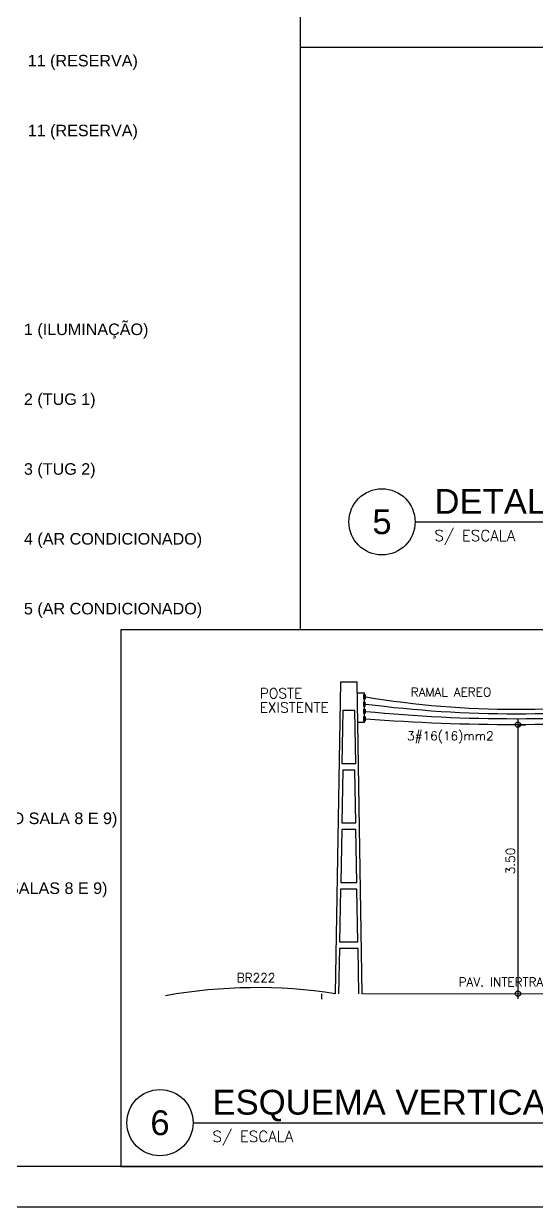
# Model space of a CAD drawing. Header units: millimetres. Extents: x 1111 to 2600, y -509 to -91.
# Drawn here: x 1684.85 to 1694.25, y -509.25 to -487.53 of the extents above; entities that cross this region are included whole.
import ezdxf
from ezdxf.enums import TextEntityAlignment as Align

# ---------------------------------------------------------------- set-up
doc = ezdxf.new("R2010")
doc.units = ezdxf.units.MM
for name, color, linetype in [('08', 8, 'Continuous'), ('ARQ-SÍMBOLOS', 2, 'Continuous'), ('ARQ-TEXTO2', 2, 'Continuous'), ('ARQ-TEXTO4', 4, 'Continuous'), ('CERC02', 3, 'Continuous'), ('CERCAD-1', 1, 'Continuous'), ('CERCAD-2', 7, 'Continuous'), ('L_QUADRO_CARGAS_TEXTO', 3, 'Continuous'), ('PDF_Geometry', 7, 'Continuous'), ('TEXT', 2, 'Continuous')]:
    doc.layers.add(name, color=color, linetype=linetype)
doc.layers.add('DI-Textos do diagrama', color=7, linetype='Continuous', lineweight=20)
doc.styles.add('ARIAL', font='arial.ttf', dxfattribs={"height": 2})
doc.styles.add('QUADRO', font='romans.shx')
doc.styles.add('ROMANS', font='romans')

# ---------------------------------------------------------------- blocks, each defined once
blk = doc.blocks.new('*U214')
at = {"layer": 'ARQ-SÍMBOLOS'}
blk.add_line((0.6, 0), (9.546, 0), dxfattribs=at)
blk.add_circle((0, 0), 0.6, dxfattribs=at)
at = {"layer": 'ARQ-TEXTO2', "style": 'ROMANS'}
blk.add_attdef('ESCALA1', text='', height=0.2, dxfattribs=at).set_placement((0.951, -0.149), align=Align.TOP_LEFT)
at = {"layer": 'ARQ-TEXTO4', "style": 'ARIAL'}
blk.add_attdef('TITULODODESENHO', (0.951, 0.146), '', height=0.45, dxfattribs=at)
blk.add_attdef('0', text='', height=0.45, dxfattribs=at).set_placement((0, 0), align=Align.MIDDLE)

msp = doc.modelspace()

# ---------------------------------------------------------------- linework, layer by layer
at = {"linetype": 'Continuous'}
for p, q in [((1690.967, -499.813), (1691.102, -499.813)), ((1691.102, -500.358), (1691.102, -499.813)), ((1691.102, -500.358), (1690.977, -500.358)), ((1690.315, -505.434), (1690.315, -505.333))]:
    msp.add_line(p, q, dxfattribs=at)
for p, q in [((1693.917, -500.303), (1693.917, -505.426)), ((1693.917, -500.396), (1694.053, -500.396))]:
    msp.add_line(p, q)
for points in [[(1691.059, -505.333), (1690.964, -499.618), (1690.66, -499.618), (1690.565, -505.333)], [(1690.998, -505.333), (1690.983, -504.503), (1690.642, -504.503), (1690.626, -505.333)]]:
    msp.add_lwpolyline(points, dxfattribs=at)
for points in [[(1690.939, -501.108), (1690.921, -500.138), (1690.703, -500.138), (1690.685, -501.108)], [(1690.939, -502.199), (1690.921, -501.229), (1690.703, -501.229), (1690.685, -502.199)], [(1690.96, -503.29), (1690.942, -502.32), (1690.682, -502.32), (1690.664, -503.29)], [(1690.962, -503.412), (1690.662, -503.412), (1690.644, -504.382), (1690.98, -504.382)]]:
    msp.add_lwpolyline(points, close=True, dxfattribs=at)
for centre in [(1693.917, -500.396), (1693.917, -505.333)]:
    msp.add_circle(centre, 0.0486)
msp.add_arc((1689.12, -514.707), 9.485, 81.2353, 100.1456, dxfattribs=at)
for points in [[(1691.072, -499.841), (1691.072, -499.932), (1691.126, -499.841), (1691.126, -499.932)], [(1691.071, -499.972), (1691.071, -500.063), (1691.125, -499.972), (1691.125, -500.063)], [(1691.072, -500.106), (1691.072, -500.197), (1691.126, -500.106), (1691.126, -500.197)], [(1691.072, -500.241), (1691.072, -500.332), (1691.126, -500.241), (1691.126, -500.332)]]:
    msp.add_solid(points, dxfattribs=at)
at = {"layer": 'CERC02'}
for p, q in [((1689.919, -465.604), (1689.919, -498.658)), ((1689.919, -487.964), (1721.942, -487.964))]:
    msp.add_line(p, q, dxfattribs=at)
msp.add_lwpolyline([(1686.626, -508.504), (1708.892, -508.504), (1708.892, -498.658), (1686.626, -498.658)], close=True, dxfattribs=at)
at = {"layer": 'CERCAD-1'}
msp.add_lwpolyline([(1721.942, -508.504), (1658.942, -508.504), (1658.942, -465.604), (1721.942, -465.604)], close=True, dxfattribs=at)
at = {"layer": 'CERCAD-2'}
msp.add_line((1722.692, -509.254), (1656.692, -509.254), dxfattribs=at)
at = {"layer": 'PDF_Geometry', "lineweight": 5}
msp.add_line((1691.059, -505.333), (1696.728, -505.333), dxfattribs=at)
at = {"layer": 'TEXT', "color": 2}
for centre, radius, start, end in [((1693.866, -479.019), 21.176, 262.5637, 277.5636), ((1693.889, -483.233), 16.881, 260.5796, 279.4204), ((1693.828, -473.066), 27.22, 264.3032, 275.9552), ((1693.776, -466.963), 33.429, 265.4535, 274.9359)]:
    msp.add_arc(centre, radius, start, end, dxfattribs=at)

# ---------------------------------------------------------------- block references
at = {"layer": '08', "xscale": 1.012499999999999, "yscale": 1.012499999999999, "zscale": 1.012499999999999}
for p, values in [((1691.422, -496.674), {'ESCALA1': 'S/ ESCALA', '0': '5', 'TITULODODESENHO': 'DETALHE ATERRAMENTO'}), ((1687.347, -507.701), {'ESCALA1': 'S/ ESCALA', '0': '6', 'TITULODODESENHO': 'ESQUEMA VERTICAL'})]:
    msp.add_blockref('*U214', p, dxfattribs=at).add_auto_attribs(values)

# ---------------------------------------------------------------- texts
at = {"layer": 'CERC02', "style": 'ROMANS'}
for s, p in [('RAMAL AEREO', (1691.949, -499.717)), ('3#16(16)mm2', (1691.882, -500.521)), ('BR222', (1688.757, -504.959)), ('PAV. INTERTRAVADO', (1692.828, -505.038))]:
    msp.add_text(s, height=0.162, dxfattribs=at).set_placement(p, align=Align.TOP_LEFT)
msp.add_text('3.50', height=0.162, rotation=90, dxfattribs=at).set_placement((1693.698, -503.141, -0.377), align=Align.TOP_LEFT)
at = {"layer": 'DI-Textos do diagrama', "char_height": 0.2118, "attachment_point": 7, "line_spacing_factor": 0.798, "style": 'ARIAL'}
for s, insert, width in [('11 (RESERVA)', (1684.919, -488.379), 3.04992), ('11 (RESERVA)', (1684.919, -489.661), 3.04992), ('1 (ILUMINAÇÃO)', (1684.85, -493.311), 5.33736), ('2 (TUG 1)', (1684.85, -494.592), 4.57488), ('3 (TUG 2)', (1684.85, -495.873), 7.37064), ('4 (AR CONDICIONADO)', (1684.85, -497.155), 4.42246), ('5 (AR CONDICIONADO)', (1684.85, -498.436), 5.28481), ('1 (ILUMINAÇÃO SALA 8 E 9)', (1682.668, -502.286), 6.354), ('2 (TOMADAS SALAS 8 E 9)', (1682.668, -503.567), 5.84568)]:
    msp.add_mtext(s, dxfattribs=dict(at, insert=insert, width=width))
at = {"layer": 'L_QUADRO_CARGAS_TEXTO', "style": 'QUADRO'}
for s, p in [('POSTE', (1689.176, -499.727)), ('EXISTENTE', (1689.176, -499.988))]:
    msp.add_text(s, height=0.1863, dxfattribs=at).set_placement(p, align=Align.TOP_LEFT)

doc.saveas('drawing.dxf')
